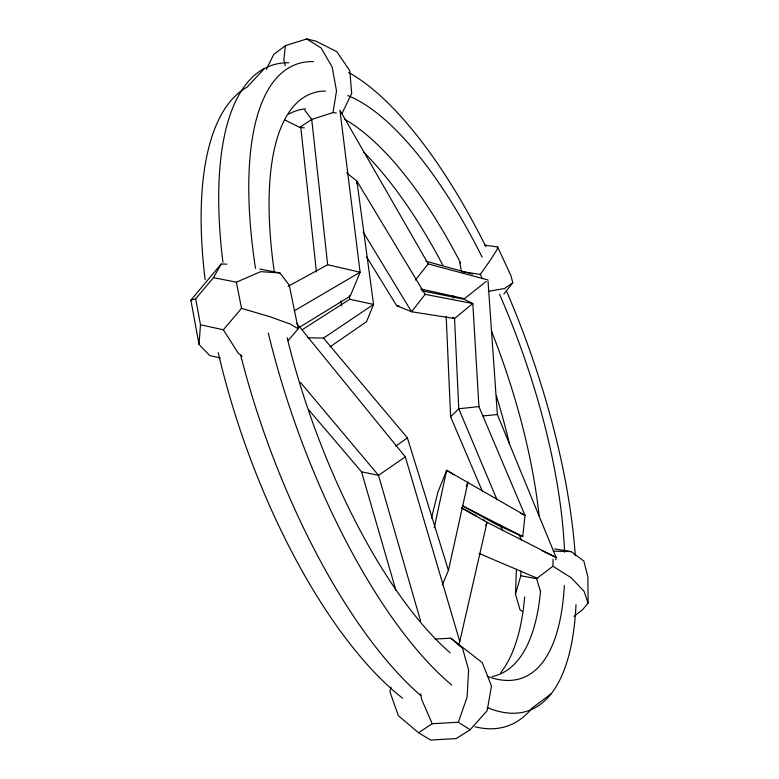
<?xml version="1.0" encoding="UTF-8"?>
<svg xmlns="http://www.w3.org/2000/svg" width="779" height="779" viewBox="0 0 779 779"><rect width="100%" height="100%" fill="white"/><g stroke="black" fill="none" stroke-linecap="round" stroke-linejoin="round"><path stroke-width="1.17" d="M520.956 571.163L520.791 575.788L536.595 578.661L552.924 566.216L553.032 559.264M521.998 611.194L520.002 609.811L515.464 594.075L516.448 569.206M220.389 357.999L209.755 355.565L199.025 344.464L200.485 324.775L195.685 298.824L213.485 277.636L221.187 264.042L226.874 264.139M341.845 113.753L351.689 93.47L349.82 70.762L336.752 51.628L315.933 41.16L306.751 38.95L285.377 45.669L283.868 59.817L285.27 65.679M463.038 506.116L496.574 524.608L522.738 536.604L525.017 515.386L478.939 406.609L472.814 303.528L464.099 299.263L421.838 290.771M555.768 559.819L556.128 557.462L497.362 414.535L488.024 281.19M356.509 183.474L356.889 181.079L346.665 172.831M285.036 120.073L299.74 127.376L311.697 119.45L333.013 112.566L336.509 90.9L332.185 67.13L321.201 48.025L306.751 38.95M484.655 245.122L497.635 246.982L497.226 249.27L490.916 259.28L480.341 274.383L482.337 278.619M390.902 687.068L389.899 691.694L398.342 715.677L418.489 732.718L430.641 740.05L456.143 738.589L470.127 729.777L487.148 710.672L491.481 686.075L482.298 662.686L450.837 638.196L435.188 639.033M434.244 527.782L446.64 470.292L525.017 515.386L520.752 513.41M442.345 584.873L448.431 570.394L467.984 482.045L466.212 486.447M458.383 644.856L459.785 641.497L487.031 522.319L461.431 507.801M431.469 518.171L437.876 492.25L446.64 470.292L453.748 474.781M515.464 594.075L520.791 575.788M418.489 732.718L432.218 723.72L458.354 722.24L467.118 697.156L468.607 669.93L462.541 648.352L450.837 638.196M485.648 525.562L487.031 522.319L556.128 557.462L542.174 550.831M266.34 69.419L273.741 54.442L285.377 45.669M363.16 232.015L411.565 311.746L454.556 318.514L472.814 303.528L425.12 294.345L411.565 311.746L396.657 305.641L366.695 256.973M503.857 294.102L512.777 282.748L510.936 275.649L497.635 246.982M415.392 280.012L428.236 263.915L487.946 279.982M554.59 548.893L571.192 551.59L583.861 561.065L587.882 576.869L588.116 603.082L582.439 609.879L574.016 616.325M199.025 344.464L190.884 300.139L221.187 264.042M200.485 324.775L223.359 329.77L241.509 308.367L236.417 282.193L213.485 277.636M288.064 340.627L298.221 328.806L289.233 285.182L279.924 272.932L259.758 269.057M264.354 68.581L247.303 86.995A339.245 130.823 70.3 0 0 205.12 279.603M482.357 491.257L450.613 416.784L458.763 408.771L478.939 406.609M486.067 281.472L464.518 298.688L420.748 288.999M550.909 694.021L532.115 708.062A350.735 130.502 70.2 0 1 474.986 726.768M512.777 282.748L504.568 288.522L488.316 291.327M395.81 446.046L407.417 437.934L323.509 338.096L308.017 337.794M329.994 346.859L366.529 321.708L373.56 304.414L356.889 181.079L425.12 294.345M296.682 323.334L405.323 456.864L378.516 475.326L361.524 471.782L308.727 409.851M323.509 338.096L373.56 304.414L349.752 299.282L302.271 329.683M299.068 327.531L350.248 296.156L360.102 272.231L339.936 110.219L428.236 263.915M294.258 310.87L360.102 272.231L327.667 264.743L288.152 286.273M236.417 282.193L260.634 271.657L279.924 272.932M190.884 300.139L195.685 298.824M482.97 415.937L497.362 414.535M553.148 551.152L571.192 551.59M299.74 127.376L304.346 127.863M333.013 112.566L336.324 113.013M462.638 271.783L480.341 274.383M396.657 305.641L399.014 306.03M425.811 261.189L472.58 274.111M241.509 308.367L269.641 316.615L290.392 324.122L298.221 328.806M479.017 553.431L537.627 578.388M462.337 505.717L522.738 536.604M452.433 317.365L454.556 318.514L458.763 408.771L496.973 499.631M461.528 507.811L476.329 515.99M482.668 519.496L484.791 520.664M552.924 566.216L571.134 577.726L584.055 591.3L588.116 603.082M458.354 722.24L470.127 729.777M242.152 356.285L238.316 353.335L223.359 329.77M300.48 382.45L378.516 475.326L420.572 620.892M304.764 110.238L311.697 119.45M432.218 723.72L421.751 699.688L420.621 693.836M500.215 525.056L502.543 530.665M519.038 534.413L521.326 540.003M407.417 437.934L448.431 570.394M536.595 578.661L540.392 591.31M405.323 456.864L459.785 641.497M361.524 471.782L395.946 590.433M459.805 262.523L461.46 271.608M349.304 295.66L349.752 299.282M341.036 300.996L341.63 305.816M311.688 119.07L327.667 264.743M300.83 127.629L316.44 271.998M453.174 295.689L453.29 298.104M446.182 316.352L450.613 416.784M363.53 152.032A306.907 117.892 70.3 0 1 442.891 265.318M496.398 395.946A306.907 117.892 70.3 0 1 509.456 443.806M524.647 597.065A306.907 117.892 70.3 0 1 500.731 672.647M420.796 695.589A350.735 130.502 70.2 0 1 240.633 354.942M222.94 262.25A350.735 130.502 70.2 0 1 288.853 62.748M402.655 698.247A339.245 130.823 70.3 0 1 218.247 352.683M576.002 604.67A343.393 122.741 70.2 0 1 487.157 707.507M451.771 685.072A343.393 122.741 70.2 0 1 268.307 333.081M255.493 268.414A343.393 122.741 70.2 0 1 313.411 61.609M348.632 72.457A343.393 122.741 70.2 0 1 485.94 246.768M506.369 290.791A343.393 122.741 70.2 0 1 575.272 555.739M564.337 585.477A310.626 110.589 70.2 0 1 487.245 676.318M450.126 652.792A310.626 110.589 70.2 0 1 287.159 337.774M274.159 270.868A310.626 110.589 70.2 0 1 325.437 91.026M347.746 95.554A310.626 110.589 70.2 0 1 482.152 257.167M499.553 294.335A310.626 110.589 70.2 0 1 564.541 552.204M288.717 114.153A299.535 110.764 70.2 0 1 305.572 108.865M344.328 119.109A299.535 110.764 70.2 0 1 460.593 262.971M491.491 331.143A299.535 110.764 70.2 0 1 539.097 515.562M540.597 590.638A299.535 110.764 70.2 0 1 492.27 676.503"/></g></svg>
